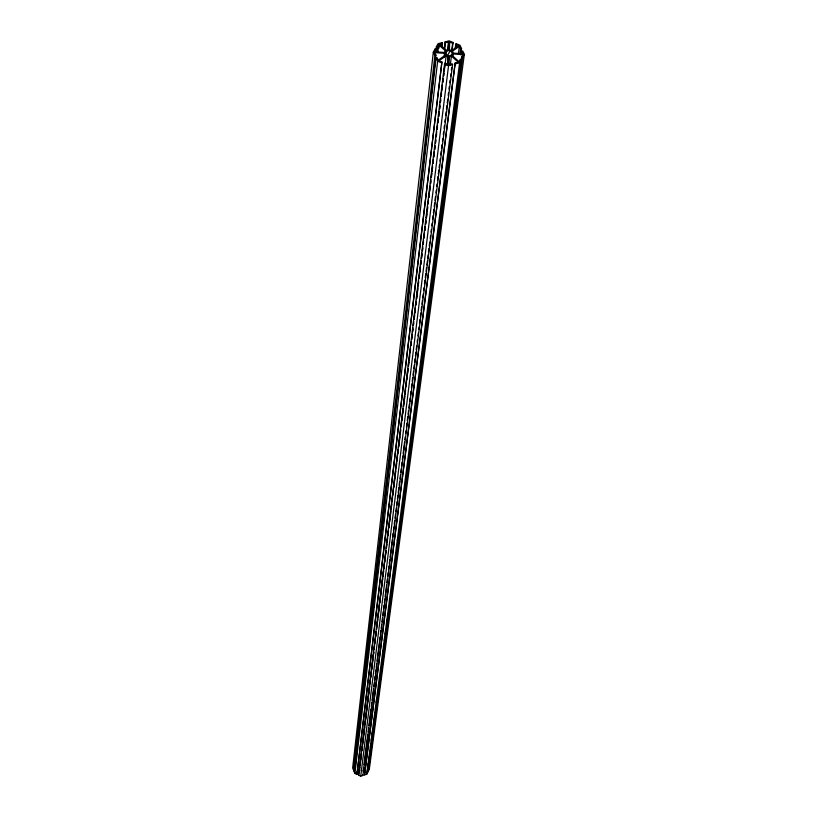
<?xml version="1.0" encoding="UTF-8"?>
<svg xmlns="http://www.w3.org/2000/svg" width="817" height="817" viewBox="0 0 817 817"><rect width="100%" height="100%" fill="white"/><g stroke="black" fill="none" stroke-linecap="round" stroke-linejoin="round"><path stroke-width="1.23" d="M366.731 774.23L459.614 62.776L461.329 59.692L460.328 59.284L459.021 61.632L452.179 55.556A4.126 3.339 7 0 0 453.088 53.942L462.922 54.647L461.615 56.986L367.701 772.269L366.731 774.23L364.545 774.924L455.181 62.98L458.245 62.184L451.403 56.118A4.269 3.462 7 0 1 449.289 56.659L449.115 64.553L452.179 63.757L452.577 64.594L362.922 775.445L360.736 776.15L358.612 775.18L444.571 64.022L445.01 63.246L448.033 64.472L448.216 56.577A4.432 3.585 7 0 1 446.133 55.74L439.035 60.815L441.905 61.99L356.947 774.424L354.905 773.485L354.088 771.422L436.074 57.884L437.085 57.629L438.29 60.152L445.388 55.076A4.269 3.462 7 0 1 444.56 53.33L434.726 52.635L435.921 55.158L354.037 769.706L353.485 769.88L352.668 767.817L433.327 52.104L435.073 49.03L436.064 49.439L434.746 51.777L444.581 52.472A4.126 3.339 7 0 1 445.49 50.858L438.678 44.812L437.361 47.151L436.778 52.217M451.689 50.817L452.638 43.219L449.626 42.004L449.452 49.837A4.432 3.585 7 0 1 451.525 50.685L458.592 45.629L455.723 44.475L456.162 43.699L459.971 45.241L461.554 48.54L460.727 54.862M444.744 49.04L445.5 42.709L448.553 41.922L448.37 49.766A4.269 3.462 7 0 0 446.266 50.307L439.454 44.261L442.508 43.485L442.109 42.647L438.096 43.679L436.36 46.743L435.778 51.971M434.777 51.563L435.073 49.03M353.485 769.88L434.899 55.413L433.327 52.104M354.935 768.705L354.088 771.422M355.375 764.906L355.814 761.107M356.253 757.298L356.692 753.499M357.131 749.7L357.427 747.157M357.866 743.358L358.306 739.559M358.745 735.749L359.031 733.217M359.623 728.151L359.919 725.608M361.237 714.201L361.522 711.668M362.115 706.603L362.401 704.06M362.84 700.261L363.136 697.728M363.718 692.653L364.014 690.12M364.453 686.321L364.75 683.788M365.332 678.713L365.628 676.18M366.067 672.381L366.353 669.838M366.945 664.772L367.231 662.24M367.824 657.164L368.12 654.631M369.437 643.224L369.723 640.691M371.041 629.284L371.337 626.741M371.919 621.676L372.215 619.143M372.654 615.334L372.95 612.801M373.532 607.736L373.829 605.193M375.146 593.785L375.442 591.253M377.638 572.237L377.924 569.704M383.347 522.809L383.643 520.276M437.8 52.421L438.678 44.812M439.015 48.07L439.454 44.261M354.905 773.485L437.646 61.214L436.074 57.884M441.67 46.446L442.109 42.647M442.058 47.284L442.508 43.485M356.947 774.424L441.905 61.99M444.346 48.213L445.102 41.881L449.115 40.85L453.067 42.453L452.118 50.041M444.101 57.129L444.56 53.33M445.806 54.106L446.113 51.573M361.461 753.162L358.612 775.18M361.768 750.629L373.726 651.895M374.033 649.362L376.177 631.643M376.484 629.11L385.992 550.617M386.298 548.084L388.443 530.366M388.749 527.833L398.257 449.35M398.563 446.817L400.708 429.099M401.014 426.566L403.159 408.837M403.465 406.304L408.061 368.334M408.367 365.802L410.522 348.073M410.828 345.54L411.288 341.751M411.594 339.218L412.207 334.153M412.514 331.62L412.973 327.821M413.279 325.289L413.739 321.49M414.045 318.957L415.424 307.57M415.73 305.037L416.19 301.238M416.496 298.705L418.641 280.987M418.947 278.454L420.326 267.057M420.632 264.524L421.092 260.725M421.398 258.192L422.011 253.137M422.328 250.605L422.787 246.805M423.094 244.273L423.553 240.474M423.86 237.941L424.472 232.876M424.779 230.343L425.238 226.544M425.545 224.021L426.004 220.222M426.311 217.69L427.689 206.292M427.996 203.76L428.455 199.961M428.762 197.428L430.14 186.041M430.447 183.508L430.906 179.709M431.213 177.177L432.591 165.79M432.898 163.257L433.357 159.458M433.664 156.925L434.276 151.86M434.583 149.327L435.042 145.528M435.349 142.995L435.818 139.196M436.125 136.674L436.738 131.608M437.044 129.076L437.503 125.277M437.81 122.744L438.269 118.945M438.576 116.412L439.189 111.347M439.495 108.824L439.954 105.025M440.261 102.493L440.72 98.694M441.027 96.161L442.405 84.764M442.712 82.231L443.171 78.442M443.478 75.91L445.01 63.246M356.457 772.555L359.541 769.951L359.848 767.418M360.154 764.886L361.533 753.488M361.849 750.956L362.309 747.157M362.615 744.624L364.76 726.895M365.066 724.362L367.221 706.634M367.527 704.101L367.987 700.302M368.293 697.769L368.906 692.704M369.213 690.171L369.672 686.372M369.978 683.839L370.438 680.04M370.755 677.507L371.367 672.442M371.674 669.909L372.133 666.11M372.44 663.578L372.899 659.779M373.206 657.246L373.818 652.18M374.125 649.648L374.584 645.849M374.891 643.316L375.36 639.517M375.667 636.984L376.28 631.919M376.586 629.386L377.046 625.587M377.352 623.054L377.811 619.255M378.118 616.723L379.497 605.326M379.803 602.793L380.273 598.994M380.579 596.461L381.192 591.396M381.498 588.863L381.958 585.064M382.264 582.531L382.724 578.732M383.03 576.199L383.643 571.134M383.949 568.601L384.419 564.802M384.725 562.27L385.185 558.471M385.644 554.672L386.104 550.872M386.41 548.34L386.87 544.541M387.176 542.008L387.636 538.209M387.942 535.676L388.555 530.611M388.861 528.078L389.331 524.279M389.638 521.746L390.097 517.947M390.403 515.415L390.863 511.626M391.169 509.093L391.782 504.028M392.089 501.495L392.548 497.696M392.854 495.163L393.314 491.364M393.784 487.565L394.243 483.766M394.55 481.233L395.009 477.434M395.316 474.902L395.775 471.103M396.235 467.304L396.694 463.505M397.001 460.972L397.46 457.173M397.92 453.374L398.236 450.841M398.696 447.042L399.156 443.243M399.462 440.71L399.922 436.911M400.228 434.378L400.687 430.579M401.147 426.78L401.607 422.981M401.913 420.449L402.373 416.65M402.689 414.117L403.149 410.318M403.608 406.519L404.068 402.72M404.374 400.187L404.834 396.388M405.14 393.855L405.6 390.056M406.059 386.257L406.519 382.458M406.825 379.925L407.295 376.126M407.601 373.594L408.061 369.795M408.52 365.996L408.98 362.197M409.286 359.664L409.746 355.865M410.205 352.066L410.512 349.533M410.971 345.734L411.431 341.935M411.748 339.402L412.207 335.603M412.667 331.804L412.973 329.271M413.433 325.472L413.739 322.94M414.199 319.141L414.658 315.342M414.965 312.809L415.424 309.01M415.884 305.211L416.19 302.678M416.66 298.879L417.119 295.08M417.426 292.547L417.885 288.748M418.345 284.949L418.651 282.416M419.111 278.617L419.57 274.818M419.877 272.286L420.336 268.487M420.806 264.688L421.112 262.155M421.572 258.356L422.032 254.557M422.491 250.758L422.798 248.225M423.257 244.426L423.563 241.893M424.023 238.094L424.483 234.295M424.942 230.496L425.248 227.963M425.718 224.164L426.025 221.632M426.484 217.833L426.944 214.034M427.25 211.501L427.71 207.702M428.169 203.903L428.476 201.37M428.935 197.571L429.395 193.772M429.701 191.239L430.171 187.44M430.63 183.641L430.937 181.108M431.396 177.309L431.856 173.51M432.162 170.978L432.622 167.179M433.081 163.38L433.388 160.847M433.847 157.048L434.307 153.249M434.777 149.45L435.083 146.917M435.543 143.118L435.849 140.585M436.309 136.786L436.615 134.254M437.228 129.188L437.534 126.655M437.994 122.856L438.3 120.324M438.76 116.525L439.076 113.992M439.689 108.927L439.995 106.394M440.455 102.595L440.761 100.062M441.221 96.263L441.527 93.73M441.987 89.931L442.446 86.132M442.906 82.333L443.212 79.8M443.682 76.001L443.988 73.469M444.448 69.67L446.133 55.74M447.481 50.787L448.553 41.922M449.003 47.069L449.626 42.004M447.134 65.442L448.216 56.577M448.982 59.192L449.289 56.659M360.736 776.15L448.543 65.646L452.577 64.594M450.3 64.972L451.403 56.118M452.771 56.475L453.088 53.942M363.187 771.136L363.667 767.337M363.984 764.804L367.803 734.432M368.12 731.899L368.6 728.11M368.916 725.578L370.989 709.125M371.306 706.593L371.786 702.794M372.103 700.271L373.532 688.874M373.859 686.351L374.329 682.552M374.656 680.02L375.126 676.221M375.452 673.698L375.922 669.899M376.239 667.366L376.719 663.567M377.035 661.035L380.068 636.994M380.385 634.462L380.865 630.673M381.182 628.14L381.651 624.341M381.978 621.808L382.448 618.009M382.775 615.487L383.244 611.688M383.571 609.155L384.041 605.356M384.358 602.834L384.838 599.035M385.154 596.502L386.594 585.115M386.911 582.582L387.391 578.783M387.707 576.251L388.187 572.462M388.504 569.929L388.984 566.13M389.3 563.597L389.77 559.808M390.097 557.276L392.323 539.557M392.64 537.024L393.12 533.235M393.437 530.703L393.917 526.904M394.233 524.371L394.713 520.572M395.03 518.049L395.51 514.25M395.826 511.718L396.306 507.919M396.623 505.396L397.093 501.597M397.419 499.064L397.889 495.265M398.216 492.733L398.849 487.678M399.166 485.145L399.646 481.346M399.962 478.813L400.442 475.024M400.759 472.492L401.239 468.692M401.555 466.16L402.035 462.371M402.352 459.838L402.832 456.039M403.149 453.506L404.578 442.12M404.895 439.587L405.212 437.054M405.692 433.265L406.008 430.733M406.488 426.934L406.968 423.135M407.285 420.612L407.765 416.813M408.081 414.28L408.561 410.481M408.878 407.949L409.358 404.16M409.674 401.627L410.154 397.828M410.471 395.295L410.951 391.506M411.421 387.707L411.901 383.908M412.217 381.376L412.697 377.587M413.014 375.054L413.494 371.255M413.81 368.722L414.29 364.933M414.607 362.401L415.087 358.602M415.404 356.069L415.884 352.27M416.2 349.747L416.68 345.948M417.16 342.149L417.477 339.617M417.957 335.828L418.273 333.295M418.743 329.496L419.07 326.963M419.54 323.175L420.02 319.376M420.336 316.843L420.816 313.044M421.133 310.511L421.613 306.722M421.929 304.19L422.409 300.39M422.726 297.858L423.206 294.069M423.686 290.27L424.003 287.737M424.483 283.938L424.952 280.149M425.279 277.617L425.749 273.818M426.065 271.285L426.545 267.496M426.862 264.963L427.342 261.164M427.659 258.632L428.139 254.833M428.455 252.31L428.935 248.511M429.252 245.978L429.732 242.179M430.212 238.39L430.528 235.858M431.008 232.059L431.325 229.526M431.805 225.727L432.122 223.204M432.602 219.405L433.071 215.606M433.398 213.074L433.868 209.285M434.184 206.752L434.664 202.953M434.981 200.42L435.461 196.631M435.941 192.832L436.258 190.3M436.738 186.501L437.054 183.968M437.534 180.179L438.014 176.38M438.331 173.847L438.811 170.048M439.127 167.526L439.444 164.993M439.924 161.194L440.24 158.661M440.72 154.873L441.19 151.074M441.517 148.541L441.987 144.742M442.467 140.953L442.783 138.42M443.263 134.621L443.58 132.088M444.06 128.289L444.377 125.767M444.857 121.968L445.173 119.435M445.653 115.636L446.133 111.847M446.45 109.315L446.93 105.516M447.246 102.983L447.716 99.194M448.196 95.395L448.513 92.862M448.993 89.063L449.309 86.531M449.789 82.742L450.106 80.209M450.586 76.41L450.902 73.877M451.382 70.088L451.699 67.556M455.243 48.264L455.723 44.475M455.672 47.498L456.162 43.699M364.545 774.924L455.181 62.98M458.357 53.881L459.338 46.293L452.271 51.348A4.269 3.462 7 0 1 453.108 53.085L462.933 53.789L461.728 51.267L462.739 51.011L464.332 54.31L369.376 768.858L368.416 770.809L367.885 770.564L368.61 769.083M459.889 53.861L460.543 48.806L459.338 46.293M367.487 769.502L367.16 772.024L367.701 772.269M367.987 765.713L368.314 763.18M368.814 759.391L369.141 756.859M369.641 753.07L369.968 750.547M370.469 746.748L370.795 744.226M371.296 740.437L371.623 737.904M372.113 734.115L372.45 731.583M373.767 721.472L374.104 718.95M374.594 715.161L374.921 712.628M376.249 702.518L376.576 699.995M382.693 653.232L383.02 650.71M383.52 646.921L383.847 644.388M384.337 640.599L384.674 638.067M385.164 634.278L385.501 631.755M386.819 621.645L387.146 619.112M397.389 540.762L397.726 538.24M461.391 53.799L461.728 51.267M368.416 770.809L462.616 57.394L464.332 54.31M452.638 43.219L453.067 42.453M447.542 55.505L450.116 50.92A3.227 2.614 7 0 1 452.036 53.779L451.985 53.942A3.197 2.594 7 0 1 447.553 55.485A3.207 2.594 7 0 1 445.857 52.002A3.207 2.594 7 0 1 450.136 50.889M455.58 63.818L459.614 62.776M434.899 55.413L435.921 55.158M460.543 48.806L461.554 48.54M436.36 46.743L437.361 47.151M461.615 56.986L462.616 57.394M437.646 61.214L441.476 62.766M444.571 64.022L448.543 65.646M355.661 773.229L357.192 773.924M363.105 770.88L364.556 772.382M445.102 41.881L445.5 42.709M362.717 774.924L362.922 775.445M353.414 768.133L354.037 769.706M359.929 770.206A2.38 2.257 7 0 1 359.541 769.951"/></g></svg>
